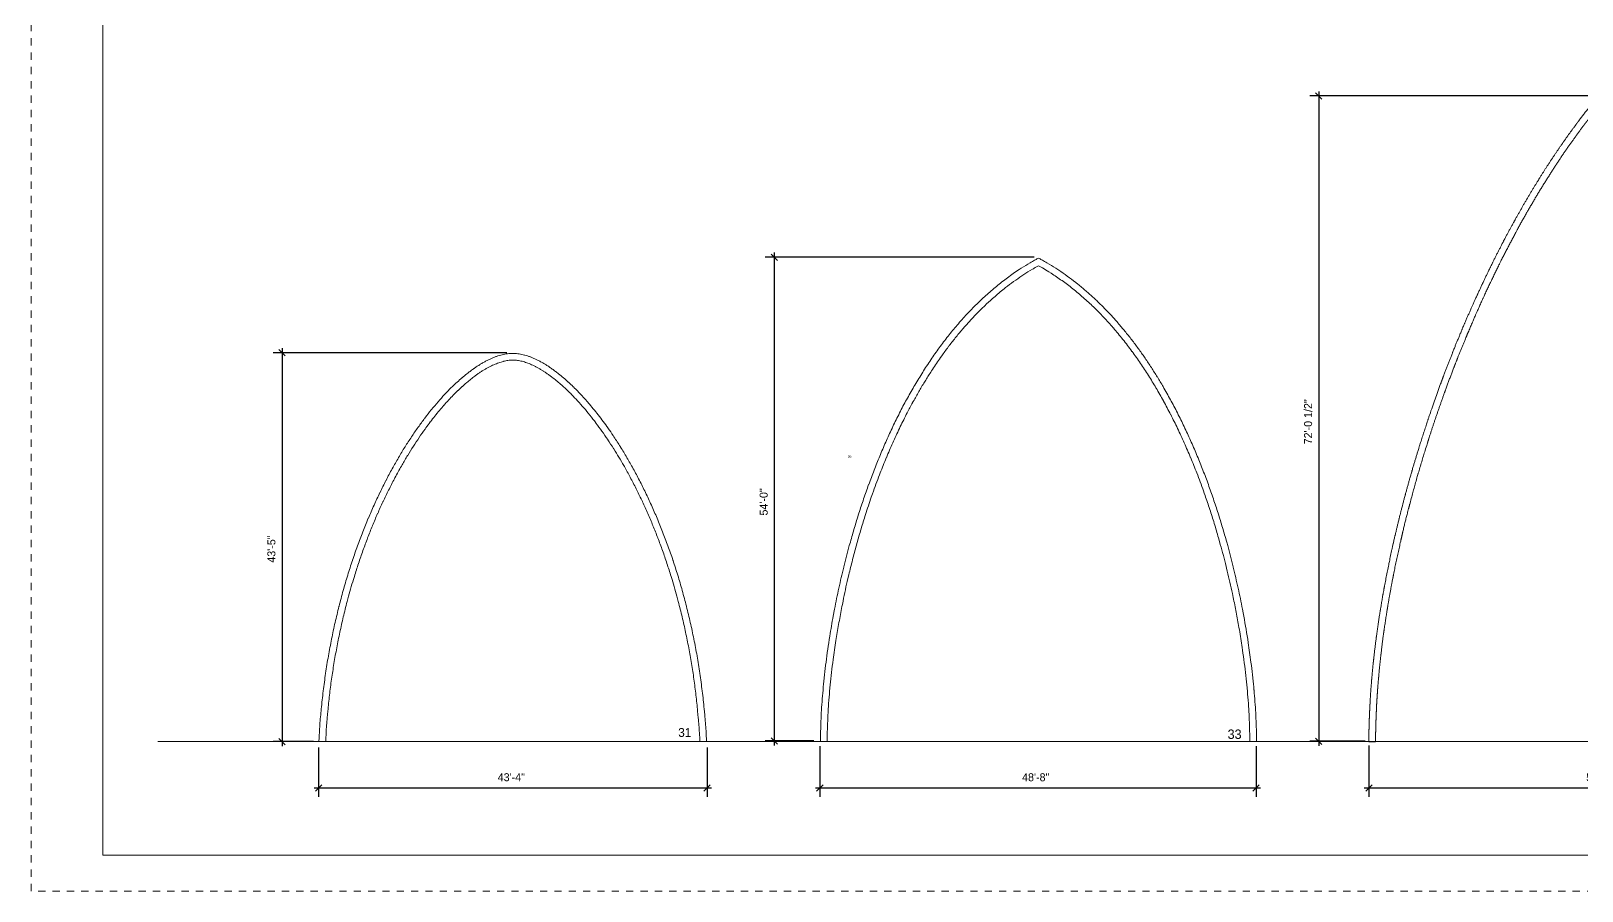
# Model space of a CAD drawing. Header units: inches. Extents: x -92.2 to -4.3, y -5886.5 to -5847.2.
# Drawn here: x -92.18 to -70.55, y -5886.48 to -5874.48 of the extents above; entities that cross this region are included whole.
import ezdxf

# ---------------------------------------------------------------- set-up
doc = ezdxf.new("R2010")
doc.units = ezdxf.units.IN
doc.header["$LTSCALE"] = 0.2
doc.header["$MEASUREMENT"] = 0
doc.header["$PDMODE"] = 1
doc.header["$PDSIZE"] = -2
doc.linetypes.add('STYLE_11', pattern=[0.46875, 0.3125, -0.15625])
doc.layers.get('0').update_dxf_attribs({"lineweight": 0})
for name, color, linetype, lineweight in [('Dimension', 7, 'Continuous', 0), ('NAILERS', 7, 'Continuous', 0), ('None', 7, 'Continuous', 0), ('SPIRE', 7, 'Continuous', 0)]:
    doc.layers.add(name, color=color, linetype=linetype, lineweight=lineweight)
doc.styles.add('CityBlueprint', font='CityBlueprint')
doc.styles.add('Tw Cen MT', font='Tw Cen MT')
doc.dimstyles.new('Arch', dxfattribs={"dimtxt": 0.111581, "dimasz": 0.088379, "dimexe": 0.125, "dimexo": 0.0625, "dimgap": 0.0625, "dimtad": 1, "dimdec": 3, "dimzin": 15, "dimdsep": 46, "dimlunit": 4, "dimtxsty": 'CityBlueprint', "dimblk": 'VW_SLASH', "dimcen": 0, "dimdle": 0.0625, "dimazin": 0, "dimtfac": 1, "dimtdec": 3, "dimtix": 1, "dimtmove": 0, "dimatfit": 0, "dimldrblk": 'VW_FILLEDARROW', "dimfxl": 0, "dimfrac": 2, "dimtolj": 1, "dimtzin": 15, "dimarcsym": 0})

# ---------------------------------------------------------------- blocks, each defined once
blk = doc.blocks.new('block 82')
at = {"layer": 'SPIRE', "color": 3, "lineweight": 0}
blk.add_rational_spline([(59.53, -66.58), (59.53, -66.48), (59.53, -66.38), (59.53, -65.53), (59.51, -64.68), (59.49, -63.83), (59.46, -62.98), (59.46, -62.83), (59.45, -62.68), (59.41, -61.54), (59.32, -60.39), (59.32, -60.35), (59.32, -60.31), (59.23, -59.08), (59.12, -57.86), (59.12, -57.83), (59.11, -57.8), (59, -56.51), (58.84, -55.23), (58.81, -55.02), (58.79, -54.81), (58.61, -53.38), (58.39, -51.95), (58.18, -50.53), (57.92, -49.11), (57.92, -49.11), (57.92, -49.1), (57.67, -47.69), (57.38, -46.28), (57.38, -46.28), (57.38, -46.27), (57.09, -44.87), (56.77, -43.47), (56.77, -43.46), (56.77, -43.46), (56.45, -42.07), (56.1, -40.68), (56.09, -40.68), (56.09, -40.67), (55.74, -39.29), (55.36, -37.92), (55.36, -37.92), (55.36, -37.91), (54.98, -36.55), (54.56, -35.19), (54.56, -35.19), (54.56, -35.18), (54.15, -33.84), (53.72, -32.5), (53.71, -32.5), (53.71, -32.49), (53.28, -31.16), (52.82, -29.85), (52.81, -29.84), (52.81, -29.83), (52.35, -28.53), (51.87, -27.23), (51.87, -27.23), (51.86, -27.22), (51.39, -25.94), (50.88, -24.67), (50.88, -24.66), (50.87, -24.65), (50.37, -23.4), (49.85, -22.15), (49.85, -22.14), (49.84, -22.13), (49.33, -20.9), (48.78, -19.69), (48.78, -19.68), (48.78, -19.67), (48.24, -18.47), (47.69, -17.28), (47.68, -17.27), (47.68, -17.26), (47.13, -16.09), (46.56, -14.93), (46.55, -14.92), (46.55, -14.91), (45.99, -13.78), (45.4, -12.65), (45.4, -12.64), (45.39, -12.63), (44.82, -11.53), (44.23, -10.44), (44.22, -10.42), (44.22, -10.41), (43.64, -9.35), (43.04, -8.29), (43.03, -8.28), (43.02, -8.27), (42.43, -7.24), (41.83, -6.23), (41.82, -6.21), (41.81, -6.2), (41.22, -5.21), (40.61, -4.24), (40.6, -4.22), (40.59, -4.21), (40, -3.26), (39.38, -2.33), (39.3, -2.21), (39.22, -2.08), (38.77, -1.4), (38.3, -0.73), (38.29, -0.72), (38.28, -0.7), (37.83, -0.06), (37.38, 0.59), (37.37, 0.59), (37.37, 0.6), (36.92, 1.23), (36.45, 1.85), (36.44, 1.86), (36.44, 1.87), (35.99, 2.47), (35.53, 3.06), (35.53, 3.07), (35.52, 3.07), (35.08, 3.65), (34.62, 4.21), (34.5, 4.36), (34.38, 4.5), (34.16, 4.78), (33.93, 5.05), (33.89, 5.1), (33.85, 5.14), (33.7, 5.32), (33.54, 5.5), (33.36, 5.28), (33.18, 5.06), (33.13, 5), (33.08, 4.94), (32.8, 4.61), (32.53, 4.27), (32.39, 4.09), (32.25, 3.92), (31.7, 3.23), (31.18, 2.52), (31.08, 2.39), (30.99, 2.26), (30.27, 1.3), (29.59, 0.32), (29.58, 0.31), (29.57, 0.29), (28.87, -0.71), (28.19, -1.74), (28.19, -1.75), (28.18, -1.76), (27.49, -2.81), (26.83, -3.87), (26.83, -3.88), (26.82, -3.89), (26.15, -4.98), (25.5, -6.08), (25.5, -6.09), (25.49, -6.1), (24.84, -7.22), (24.21, -8.35), (24.2, -8.36), (24.2, -8.37), (23.56, -9.52), (22.95, -10.69), (22.95, -10.7), (22.94, -10.71), (22.32, -11.89), (21.73, -13.09), (21.73, -13.1), (21.72, -13.1), (21.12, -14.32), (20.55, -15.54), (20.54, -15.54), (20.54, -15.55), (19.96, -16.79), (19.41, -18.03), (19.4, -18.04), (19.4, -18.05), (18.84, -19.3), (18.31, -20.57), (18.3, -20.58), (18.3, -20.58), (17.77, -21.86), (17.25, -23.15), (17.25, -23.15), (17.25, -23.15), (16.74, -24.45), (16.25, -25.75), (16.12, -26.08), (16, -26.41), (15.26, -28.37), (14.6, -30.37), (14.49, -30.7), (14.38, -31.03), (13.94, -32.36), (13.52, -33.69), (13.52, -33.69), (13.52, -33.7), (13.11, -35.03), (12.72, -36.36), (12.72, -36.37), (12.72, -36.37), (12.33, -37.7), (11.97, -39.04), (11.97, -39.04), (11.97, -39.05), (11.61, -40.37), (11.28, -41.71), (11.28, -41.72), (11.28, -41.72), (10.95, -43.05), (10.65, -44.38), (10.64, -44.44), (10.62, -44.51), (10.35, -45.71), (10.11, -46.91), (9.86, -48.11), (9.64, -49.32), (9.61, -49.44), (9.59, -49.56), (9.4, -50.62), (9.23, -51.68), (9.2, -51.87), (9.17, -52.05), (9.05, -52.75), (8.95, -53.45), (8.85, -54.16), (8.75, -54.86), (8.73, -55.03), (8.71, -55.2), (8.57, -56.25), (8.46, -57.29), (8.43, -57.55), (8.4, -57.81), (8.31, -58.66), (8.24, -59.51), (8.23, -59.6), (8.22, -59.69), (8.17, -60.36), (8.12, -61.03), (8.07, -61.71), (8.04, -62.38), (8.03, -62.44), (8.03, -62.5), (7.99, -63.3), (7.96, -64.1), (7.95, -64.44), (7.94, -64.78), (7.92, -65.37), (7.92, -65.95), (7.92, -66.23), (7.92, -66.5), (7.92, -66.54), (7.92, -66.58), (8.3, -66.58), (8.67, -66.58), (8.67, -66.54), (8.67, -66.5), (8.67, -66.16), (8.67, -65.81), (8.67, -65.09), (8.7, -64.36), (8.73, -63.74), (8.75, -63.11), (8.77, -62.52), (8.81, -61.92), (8.85, -61.33), (8.85, -61.29), (8.85, -61.29), (8.85, -61.29), (8.85, -61.29), (8.85, -61.29), (8.86, -61.2), (8.87, -61.11), (8.88, -60.86), (8.9, -60.62), (8.94, -60.03), (9, -59.45), (9.02, -59.21), (9.04, -58.96), (9.11, -58.23), (9.19, -57.49), (9.27, -56.76), (9.36, -56.02), (9.36, -56.02), (9.36, -56.01), (9.45, -55.27), (9.55, -54.53), (9.58, -54.33), (9.61, -54.13), (9.77, -52.99), (9.96, -51.86), (9.99, -51.65), (10.02, -51.45), (10.28, -49.91), (10.58, -48.38), (10.61, -48.21), (10.64, -48.04), (10.87, -46.86), (11.13, -45.68), (11.39, -44.5), (11.66, -43.33), (11.68, -43.26), (11.69, -43.2), (11.99, -41.9), (12.33, -40.61), (12.39, -40.38), (12.45, -40.16), (12.9, -38.43), (13.4, -36.7), (13.4, -36.69), (13.41, -36.68), (13.91, -34.94), (14.46, -33.22), (14.53, -32.97), (14.61, -32.73), (15.02, -31.44), (15.46, -30.16), (15.91, -28.87), (16.36, -27.6), (16.41, -27.48), (16.45, -27.36), (16.99, -25.85), (17.58, -24.35), (17.72, -24), (17.86, -23.65), (18.28, -22.58), (18.73, -21.51), (18.73, -21.5), (18.73, -21.5), (19.17, -20.44), (19.63, -19.39), (19.63, -19.38), (19.63, -19.37), (20.09, -18.33), (20.56, -17.3), (20.56, -17.3), (20.56, -17.29), (21.02, -16.27), (21.51, -15.26), (21.51, -15.25), (21.51, -15.25), (21.99, -14.25), (22.48, -13.26), (22.48, -13.25), (22.49, -13.24), (22.97, -12.27), (23.48, -11.3), (23.48, -11.29), (23.49, -11.28), (23.98, -10.33), (24.5, -9.39), (24.5, -9.38), (24.5, -9.37), (25.01, -8.44), (25.53, -7.52), (25.54, -7.52), (25.54, -7.51), (26.06, -6.61), (26.59, -5.71), (26.6, -5.7), (26.6, -5.7), (27.12, -4.82), (27.67, -3.95), (27.67, -3.94), (27.68, -3.94), (28.21, -3.09), (28.76, -2.25), (28.76, -2.24), (28.77, -2.23), (29.3, -1.41), (29.86, -0.6), (29.87, -0.59), (29.87, -0.59), (30.42, 0.21), (30.98, 0.98), (30.99, 0.99), (30.99, 1), (31.54, 1.76), (32.11, 2.51), (32.22, 2.65), (32.33, 2.79), (32.68, 3.25), (33.04, 3.7), (33.15, 3.84), (33.26, 3.98), (33.41, 4.15), (33.55, 4.33), (33.68, 4.17), (33.82, 4.01), (33.85, 3.97), (33.88, 3.93), (34.08, 3.68), (34.28, 3.44), (34.38, 3.31), (34.48, 3.18), (34.88, 2.69), (35.27, 2.18), (35.34, 2.08), (35.41, 1.99), (35.93, 1.3), (36.45, 0.6), (36.45, 0.59), (36.46, 0.58), (36.98, -0.14), (37.49, -0.87), (37.5, -0.88), (37.5, -0.89), (38.02, -1.64), (38.53, -2.4), (38.54, -2.41), (38.54, -2.42), (39.06, -3.19), (39.56, -3.98), (39.56, -3.99), (39.57, -3.99), (40.08, -4.79), (40.58, -5.6), (40.58, -5.61), (40.58, -5.62), (41.09, -6.44), (41.58, -7.28), (41.58, -7.28), (41.59, -7.29), (42.09, -8.14), (42.57, -8.99), (42.57, -9), (42.58, -9), (43.07, -9.87), (43.54, -10.74), (43.67, -10.98), (43.79, -11.21), (44.52, -12.54), (45.2, -13.9), (45.32, -14.14), (45.44, -14.38), (46.37, -16.22), (47.23, -18.09), (47.29, -18.21), (47.35, -18.34), (48.13, -20.01), (48.85, -21.71), (48.9, -21.84), (48.96, -21.97), (49.57, -23.41), (50.15, -24.85), (50.16, -24.89), (50.17, -24.92), (50.72, -26.3), (51.24, -27.69), (51.25, -27.72), (51.26, -27.74), (51.76, -29.08), (52.23, -30.44), (52.23, -30.44), (52.23, -30.45), (52.7, -31.79), (53.14, -33.14), (53.14, -33.15), (53.14, -33.15), (53.58, -34.5), (53.98, -35.85), (53.98, -35.86), (53.98, -35.86), (54.38, -37.2), (54.76, -38.55), (54.76, -38.56), (54.76, -38.56), (55.13, -39.9), (55.47, -41.25), (55.47, -41.25), (55.47, -41.26), (55.8, -42.59), (56.11, -43.93), (56.11, -43.95), (56.12, -43.98), (56.41, -45.27), (56.68, -46.58), (56.94, -47.88), (57.18, -49.19), (57.21, -49.38), (57.24, -49.57), (57.46, -50.79), (57.64, -52.03), (57.65, -52.03), (57.65, -52.04), (57.83, -53.26), (57.99, -54.48), (58.15, -55.7), (58.27, -56.92), (58.3, -57.17), (58.32, -57.43), (58.41, -58.33), (58.48, -59.23), (58.55, -60.13), (58.61, -61.03), (58.62, -61.13), (58.62, -61.24), (58.67, -62.04), (58.71, -62.85), (58.74, -63.66), (58.76, -64.46), (58.76, -64.48), (58.76, -64.5), (58.78, -65.34), (58.78, -66.18), (58.78, -66.38), (58.78, -66.58), (59.16, -66.58), (59.53, -66.58)], [1, 1, 1, 0.999936700075, 1, 0.99997055316, 1, 1, 1, 0.999859622863, 1, 1, 1, 0.99996067447, 1, 1, 1, 0.999858613615, 1, 1, 1, 0.999908101914, 1, 0.999914857043, 1, 1, 1, 0.999920807489, 1, 1, 1, 0.999926146842, 1, 1, 1, 0.999930856582, 1, 1, 1, 0.999934984484, 1, 1, 1, 0.999938573278, 1, 1, 1, 0.999941659677, 1, 1, 1, 0.999944274957, 1, 1, 1, 0.999946440229, 1, 1, 1, 0.999948184488, 1, 1, 1, 0.999949491471, 1, 1, 1, 0.999950386196, 1, 1, 1, 0.999950848174, 1, 1, 1, 0.999950858668, 1, 1, 1, 0.999950382035, 1, 1, 1, 0.999949365365, 1, 1, 1, 0.999947733019, 1, 1, 1, 0.999945379489, 1, 1, 1, 0.999942159131, 1, 1, 1, 0.999937871292, 1, 1, 1, 0.999931728581, 1, 1, 1, 0.999981971485, 1, 1, 1, 0.99991978059, 1, 1, 1, 0.999978413794, 1, 1, 1, 0.999901673821, 1, 1, 1, 0.999972105579, 1, 1, 1, 0.999992462706, 1, 0.999990025234, 1, 1, 1, 0.999962346054, 1, 1, 1, 0.999867868713, 1, 1, 1, 0.999885603987, 1, 1, 1, 0.999899703703, 1, 1, 1, 0.999911190574, 1, 1, 1, 0.999920567924, 1, 1, 1, 0.999928229251, 1, 1, 1, 0.99993448273, 1, 1, 1, 0.999939569513, 1, 1, 1, 0.999943677882, 1, 1, 1, 0.999946954169, 1, 1, 1, 0.999949510819, 1, 1, 1, 0.999951433578, 1, 1, 1, 0.999952689601, 1, 1, 1, 0.999815044179, 1, 1, 1, 0.999953781578, 1, 1, 1, 0.999953062284, 1, 1, 1, 0.999951858855, 1, 1, 1, 0.999950091681, 1, 1, 1, 0.999947715094, 1, 1, 1, 0.999944325814, 1, 0.999961236299, 1, 1, 1, 0.999924265073, 1, 1, 1, 0.999979623747, 1, 0.999979045133, 1, 1, 1, 0.999907333882, 1, 1, 1, 0.999941823968, 1, 1, 1, 0.999972029141, 1, 0.999970187585, 1, 1, 1, 0.999936467428, 1, 1, 1, 0.99988660034, 1, 1, 1, 0.999999814208, 1, 1, 1, 0.999999753855, 1, 1, 1, 0.999827994959, 1, 1, 1, 0.999905007886, 1, 1, 1, 1, 1, 0.986575986702, 1, 0.999999405747, 1, 1, 1, 0.999929198057, 1, 1, 1, 0.999970908665, 1, 0.999972406507, 1, 1, 1, 0.999973524032, 1, 1, 1, 0.999903470825, 1, 1, 1, 0.999913372731, 1, 1, 1, 0.999928531547, 1, 0.999977065422, 1, 1, 1, 0.999911929551, 1, 1, 1, 0.999915527979, 1, 1, 1, 0.999918987156, 1, 1, 1, 0.999918399464, 1, 0.999983395203, 1, 1, 1, 0.999866301492, 1, 1, 1, 0.999965709093, 1, 1, 1, 0.999964968525, 1, 1, 1, 0.999963887772, 1, 1, 1, 0.999962545259, 1, 1, 1, 0.999960909107, 1, 1, 1, 0.999958940239, 1, 1, 1, 0.999956590616, 1, 1, 1, 0.999953801328, 1, 1, 1, 0.999950500154, 1, 1, 1, 0.999946598492, 1, 1, 1, 0.999941987507, 1, 1, 1, 0.999936533287, 1, 1, 1, 0.999930071071, 1, 1, 1, 0.999922378074, 1, 1, 1, 0.999912718576, 1, 1, 1, 0.999993935123, 1, 0.99999473813, 1, 1, 1, 0.999980063675, 1, 1, 1, 0.999929225597, 1, 1, 1, 0.999937727675, 1, 1, 1, 0.999944444085, 1, 1, 1, 0.999949896217, 1, 1, 1, 0.999954331929, 1, 1, 1, 0.999957940879, 1, 1, 1, 0.999960869167, 1, 1, 1, 0.999963229658, 1, 1, 1, 0.999964712071, 1, 1, 1, 0.99986864429, 1, 1, 1, 0.999875188234, 1, 1, 1, 0.999876881257, 1, 1, 1, 0.999929208919, 1, 1, 1, 0.999935806732, 1, 1, 1, 0.999941997042, 1, 1, 1, 0.999940934112, 1, 1, 1, 0.999939660783, 1, 1, 1, 0.999938135126, 1, 1, 1, 0.999936339454, 1, 1, 1, 0.999934248638, 1, 1, 1, 0.999931717515, 1, 0.999936270683, 1, 1, 1, 0.999884581201, 1, 1, 1, 0.999970095551, 1, 0.999873623094, 1, 1, 1, 0.999947790472, 1, 0.999965199831, 1, 1, 1, 0.999929578928, 1, 0.999984724267, 1, 1, 1, 0.99990850169, 1, 1, 1, 1, 1], degree=2, knots=[0, 0, 0, 1, 1, 2, 2, 3, 3, 4, 4, 5, 5, 6, 6, 7, 7, 8, 8, 9, 9, 10, 10, 11, 11, 12, 12, 13, 13, 14, 14, 15, 15, 16, 16, 17, 17, 18, 18, 19, 19, 20, 20, 21, 21, 22, 22, 23, 23, 24, 24, 25, 25, 26, 26, 27, 27, 28, 28, 29, 29, 30, 30, 31, 31, 32, 32, 33, 33, 34, 34, 35, 35, 36, 36, 37, 37, 38, 38, 39, 39, 40, 40, 41, 41, 42, 42, 43, 43, 44, 44, 45, 45, 46, 46, 47, 47, 48, 48, 49, 49, 50, 50, 51, 51, 52, 52, 53, 53, 54, 54, 55, 55, 56, 56, 57, 57, 58, 58, 59, 59, 60, 60, 61, 61, 62, 62, 63, 63, 64, 64, 65, 65, 66, 66, 67, 67, 68, 68, 69, 69, 70, 70, 71, 71, 72, 72, 73, 73, 74, 74, 75, 75, 76, 76, 77, 77, 78, 78, 79, 79, 80, 80, 81, 81, 82, 82, 83, 83, 84, 84, 85, 85, 86, 86, 87, 87, 88, 88, 89, 89, 90, 90, 91, 91, 92, 92, 93, 93, 94, 94, 95, 95, 96, 96, 97, 97, 98, 98, 99, 99, 100, 100, 101, 101, 102, 102, 103, 103, 104, 104, 105, 105, 106, 106, 107, 107, 108, 108, 109, 109, 110, 110, 111, 111, 112, 112, 113, 113, 114, 114, 115, 115, 116, 116, 117, 117, 118, 118, 119, 119, 120, 120, 121, 121, 122, 122, 123, 123, 124, 124, 125, 125, 126, 126, 127, 127, 128, 128, 129, 129, 130, 130, 131, 131, 132, 132, 133, 133, 134, 134, 135, 135, 136, 136, 137, 137, 138, 138, 139, 139, 140, 140, 141, 141, 142, 142, 143, 143, 144, 144, 145, 145, 146, 146, 147, 147, 148, 148, 149, 149, 150, 150, 151, 151, 152, 152, 153, 153, 154, 154, 155, 155, 156, 156, 157, 157, 158, 158, 159, 159, 160, 160, 161, 161, 162, 162, 163, 163, 164, 164, 165, 165, 166, 166, 167, 167, 168, 168, 169, 169, 170, 170, 171, 171, 172, 172, 173, 173, 174, 174, 175, 175, 176, 176, 177, 177, 178, 178, 179, 179, 180, 180, 181, 181, 182, 182, 183, 183, 184, 184, 185, 185, 186, 186, 187, 187, 188, 188, 189, 189, 190, 190, 191, 191, 192, 192, 193, 193, 194, 194, 195, 195, 196, 196, 197, 197, 198, 198, 199, 199, 200, 200, 201, 201, 202, 202, 203, 203, 204, 204, 205, 205, 206, 206, 207, 207, 208, 208, 209, 209, 210, 210, 211, 211, 212, 212, 213, 213, 214, 214, 215, 215, 216, 216, 217, 217, 218, 218, 219, 219, 220, 220, 221, 221, 222, 222, 223, 223, 224, 224, 225, 225, 226, 226, 227, 227, 228, 228, 229, 229, 230, 230, 231, 231, 232, 232, 233, 233, 234, 234, 235, 235, 236, 236, 237, 237, 238, 238, 239, 239, 240, 240, 241, 241, 242, 242, 243, 243, 244, 244, 245, 245, 246, 246, 247, 247, 248, 248, 249, 249, 250, 250, 251, 251, 252, 252, 253, 253, 254, 254, 254], dxfattribs=at)
at = {"layer": 'SPIRE', "color": 250, "insert": (55.03, -65.85), "char_height": 0.984, "attachment_point": 7, "line_spacing_factor": 0.481418, "style": 'Tw Cen MT'}
blk.add_mtext('35', dxfattribs=at)
blk = doc.blocks.new('block 85')
at = {"layer": 'NAILERS', "color": 3, "lineweight": 0, "flags": 128}
blk.add_lwpolyline([(267.65, 40.09, 0.001393), (267.64, 40.37), (267.64, 40.44, 0.002689), (267.64, 40.85), (267.64, 41.07, 0.005016), (267.61, 41.93), (267.61, 42.09, 0.004694), (267.55, 43.27), (267.55, 43.3, 0.004457), (267.47, 44.53), (267.47, 44.56, 0.004278), (267.37, 45.84), (267.36, 45.86, 0.004148), (267.23, 47.19), (267.23, 47.22, 0.004086), (267.07, 48.59), (267.02, 48.97, 0.00797), (266.72, 51.11), (266.66, 51.52, 0.007957), (266.15, 54.47), (266.07, 54.88, 0.008154), (265.59, 57.23, 0.004182), (265.05, 59.56), (265.04, 59.59, 0.008748), (264.43, 61.97), (264.32, 62.37, 0.004588), (263.85, 63.98, 0.004745), (263.36, 65.58), (263.36, 65.59, 0.004931), (262.83, 67.19), (262.83, 67.19, 0.005139), (262.27, 68.79), (262.27, 68.79, 0.00537), (261.67, 70.38), (261.67, 70.38, 0.005624), (261.04, 71.96), (261.04, 71.96, 0.005902), (260.37, 73.52), (260.37, 73.52, 0.006207), (259.66, 75.06), (259.66, 75.07, 0.006538), (258.92, 76.58), (258.92, 76.59, 0.006898), (258.14, 78.08), (258.14, 78.08, 0.007288), (257.32, 79.54), (257.22, 79.72, 0.007729), (256.58, 80.8), (256.57, 80.8, 0.004005), (255.91, 81.85, 0.008394), (255.22, 82.88), (254.99, 83.22, 0.008925), (254.27, 84.22), (254.27, 84.22, 0.004626), (253.54, 85.19), (253.53, 85.19, 0.009723), (252.77, 86.14), (252.77, 86.14, 0.005046), (251.99, 87.05), (251.99, 87.05, 0.010589), (251.18, 87.94), (251.18, 87.94, 0.005492), (250.35, 88.8), (250.34, 88.8, 0.011499), (249.49, 89.62), (249.49, 89.62, 0.005955), (248.61, 90.41), (248.61, 90.41, 0.012426), (247.7, 91.16), (247.7, 91.17, 0.006423), (246.77, 91.88, 0.013308), (245.82, 92.56), (245.49, 92.78, 0.013912), (244.51, 93.4), (244.25, 93.55, 0.007163), (243.75, 93.84), (243.66, 93.88, 0.003626), (243.32, 94.07, 0.003626), (242.98, 93.88), (242.89, 93.84, 0.007174), (242.39, 93.55), (242.14, 93.4, 0.0139), (241.15, 92.78), (240.98, 92.67, 0.013321), (239.71, 91.76), (239.71, 91.76, 0.012717), (238.49, 90.79), (238.48, 90.79, 0.0121), (237.3, 89.76), (237.3, 89.75, 0.01148), (236.16, 88.66), (236.15, 88.66, 0.010869), (235.06, 87.5), (235.06, 87.5, 0.010275), (234, 86.29), (234, 86.29, 0.009704), (232.98, 85.03), (232.98, 85.03, 0.009159), (232.01, 83.72), (232.01, 83.72, 0.008645), (231.07, 82.37), (231.07, 82.36, 0.008161), (230.18, 80.98), (230.18, 80.97, 0.007709), (229.32, 79.54), (229.32, 79.54, 0.007288), (228.5, 78.08), (228.5, 78.08, 0.006898), (227.72, 76.59), (227.72, 76.58, 0.006538), (226.98, 75.07), (226.98, 75.06, 0.006206), (226.28, 73.52), (226.27, 73.52, 0.005902), (225.61, 71.96), (225.61, 71.96, 0.005623), (224.97, 70.38), (224.97, 70.38, 0.00537), (224.38, 68.79), (224.37, 68.79, 0.005139), (223.81, 67.19), (223.81, 67.19, 0.004931), (223.28, 65.59), (223.28, 65.58, 0.004745), (222.79, 63.98, 0.004597), (222.33, 62.37), (222.21, 61.97, 0.00873), (221.6, 59.59), (221.59, 59.56, 0.004191), (221.05, 57.23, 0.008148), (220.57, 54.88), (220.42, 54.11, 0.007978), (220.04, 51.88), (219.97, 51.48, 0.003981), (219.76, 50.04), (219.76, 50.02, 0.004001), (219.57, 48.61), (219.57, 48.59, 0.004057), (219.41, 47.22), (219.41, 47.19, 0.004148), (219.28, 45.86), (219.28, 45.84, 0.004278), (219.17, 44.56), (219.17, 44.53, 0.004457), (219.09, 43.3), (219.09, 43.27, 0.004694), (219.03, 42.09), (219.03, 41.93, 0.005035), (219.01, 41.07), (219, 40.85, 0.002672), (219, 40.44), (219, 40.37, 0.001393), (219, 40.09), (219.75, 40.09, -0.000792), (219.75, 40.24), (219.75, 40.35, -0.003021), (219.75, 40.73), (219.75, 41, -0.005522), (219.78, 41.93), (219.79, 42.1, -0.005041), (219.85, 43.36), (219.85, 43.39, -0.004682), (219.93, 44.7), (219.94, 44.72, -0.00441), (220.05, 46.06), (220.05, 46.08, -0.004211), (220.19, 47.46), (220.2, 47.47, -0.004091), (220.36, 48.88), (220.41, 49.25, -0.007942), (220.72, 51.4), (220.79, 51.82, -0.005179), (221.1, 53.62, -0.004518), (221.44, 55.41), (221.51, 55.78, -0.008927), (222.06, 58.3), (222.16, 58.72, -0.004471), (222.57, 60.37), (222.57, 60.38, -0.004518), (223.01, 62.02), (223.01, 62.02, -0.004595), (223.47, 63.64, -0.004681), (223.96, 65.24), (224.02, 65.43, -0.007374), (224.67, 67.39), (224.81, 67.77, -0.008405), (225.58, 69.88), (225.66, 70.08, -0.006166), (226.34, 71.77), (226.35, 71.79, -0.006395), (227.06, 73.44), (227.06, 73.45, -0.006641), (227.8, 75.05), (227.81, 75.06, -0.006905), (228.57, 76.6), (228.68, 76.81, -0.007206), (229.27, 77.93), (229.28, 77.94, -0.003691), (229.89, 79.03, -0.007644), (230.52, 80.1), (230.74, 80.45, -0.008003), (231.38, 81.47), (231.5, 81.65, -0.004134), (231.94, 82.31, -0.004171), (232.39, 82.96), (232.52, 83.14, -0.009629), (233.25, 84.15), (233.27, 84.17, -0.005012), (234.04, 85.16), (234.04, 85.16, -0.010419), (234.83, 86.12), (234.84, 86.13, -0.005355), (235.65, 87.03), (235.65, 87.04, -0.011118), (236.47, 87.91), (236.48, 87.92, -0.005709), (237.32, 88.74), (237.32, 88.75, -0.011829), (238.18, 89.54), (238.33, 89.67, -0.006103), (238.91, 90.17, -0.006163), (239.5, 90.65), (239.64, 90.77, -0.01276), (240.54, 91.44), (240.55, 91.45, -0.006525), (241.45, 92.08), (241.45, 92.08, -0.013409), (242.38, 92.67), (242.65, 92.83, -0.006868), (243.04, 93.06), (243.16, 93.13, -0.001734), (243.32, 93.22, -0.001774), (243.48, 93.13), (243.76, 92.97, -0.013599), (244.46, 92.55), (244.73, 92.38, -0.013185), (245.94, 91.55), (245.95, 91.55, -0.012745), (247.14, 90.65), (247.15, 90.64, -0.012283), (248.31, 89.67), (248.32, 89.66, -0.011811), (249.46, 88.62), (249.47, 88.61, -0.011336), (250.57, 87.49), (250.59, 87.47, -0.010864), (251.66, 86.28), (251.68, 86.27, -0.010398), (252.72, 85), (252.74, 84.98, -0.009955), (253.75, 83.66), (253.77, 83.64, -0.008889), (254.7, 82.32, -0.008148), (255.59, 80.96, -0.007812), (256.43, 79.58), (256.44, 79.56, -0.00749), (257.26, 78.13), (257.27, 78.11, -0.007188), (258.06, 76.62), (258.07, 76.6, -0.006905), (258.83, 75.06), (258.84, 75.05, -0.00664), (259.58, 73.45), (259.58, 73.44, -0.006396), (260.29, 71.79), (260.3, 71.77, -0.006162), (260.98, 70.08), (261.08, 69.83, -0.008404), (261.82, 67.82), (261.9, 67.58, -0.004946), (262.43, 66.02, -0.004775), (262.93, 64.45), (262.93, 64.44, -0.004668), (263.4, 62.84), (263.52, 62.42, -0.00903), (264.18, 59.96), (264.38, 59.13, -0.008913), (264.95, 56.62), (265.04, 56.19, -0.004489), (265.38, 54.53, -0.004476), (265.68, 52.85), (265.73, 52.58, -0.006935), (266.04, 50.6), (266.08, 50.32, -0.003992), (266.28, 48.89), (266.28, 48.88, -0.004074), (266.45, 47.47), (266.45, 47.46, -0.004211), (266.59, 46.08), (266.59, 46.06, -0.00441), (266.71, 44.72), (266.71, 44.7, -0.004681), (266.79, 43.39), (266.81, 43.21, -0.00507), (266.85, 42.25), (266.85, 42.23, -0.002663), (266.88, 41.31), (266.88, 41.19, -0.00582), (266.89, 40.51), (266.89, 40.24, -0.000826), (266.9, 40.09), (267.65, 40.09)], format="xyb", dxfattribs=at)
at = {"layer": 'NAILERS', "color": 250, "insert": (264.42, 40.38), "char_height": 1.3611, "attachment_point": 7, "line_spacing_factor": 0.451678}
blk.add_mtext('{\\fMyriad Pro|b0|i0|c0|p0;\\H0.7708x;\\l33}', dxfattribs=at)
blk = doc.blocks.new('block 86')
at = {"layer": 'NAILERS', "color": 3, "lineweight": 0, "flags": 128}
blk.add_lwpolyline([(215.81, 40.11, 0.00161), (215.78, 40.63), (215.75, 41.28, 0.009701), (215.61, 43.09), (215.54, 43.74, 0.006421), (215.33, 45.74), (215.32, 45.75, 0.006379), (215.06, 47.71), (215.06, 47.73, 0.006345), (214.75, 49.65), (214.75, 49.66, 0.006313), (214.39, 51.54), (214.39, 51.56, 0.006287), (214, 53.39), (214, 53.4, 0.006267), (213.57, 55.19), (213.56, 55.21, 0.006252), (213.1, 56.95), (213.1, 56.96, 0.006245), (212.6, 58.66), (212.59, 58.68, 0.006248), (212.07, 60.32), (212.06, 60.34, 0.006261), (211.5, 61.94), (211.5, 61.95, 0.006287), (210.91, 63.5), (210.91, 63.52, 0.006327), (210.3, 65.02), (210.29, 65.03, 0.006382), (209.66, 66.48), (209.65, 66.5, 0.006457), (209, 67.89), (208.99, 67.91, 0.006552), (208.33, 69.24), (208.32, 69.26, 0.006673), (207.63, 70.55), (207.62, 70.56, 0.006822), (206.93, 71.79), (206.92, 71.81, 0.007004), (206.21, 72.98), (206.2, 73, 0.007225), (205.48, 74.11), (205.38, 74.26, 0.007516), (204.84, 75.05), (204.83, 75.07, 0.003841), (204.28, 75.82), (204.28, 75.83, 0.008021), (203.73, 76.56), (203.72, 76.57, 0.004127), (203.17, 77.26), (203.16, 77.26, 0.00869), (202.61, 77.92), (202.6, 77.94, 0.0045), (202.06, 78.55), (202.05, 78.56, 0.00957), (201.5, 79.14), (201.49, 79.16, 0.004992), (200.95, 79.7), (200.94, 79.71, 0.010733), (200.4, 80.22), (200.38, 80.23, 0.005642), (199.85, 80.7), (199.84, 80.71, 0.012277), (199.31, 81.15), (199.21, 81.23, 0.006638), (198.86, 81.49), (198.86, 81.5, 0.006942), (198.51, 81.75), (198.5, 81.75, 0.007335), (198.16, 81.99), (198.16, 81.99, 0.007768), (197.81, 82.2), (197.81, 82.21, 0.008246), (197.47, 82.41), (197.47, 82.41, 0.008771), (197.13, 82.59), (197.13, 82.59, 0.009349), (196.8, 82.76), (196.8, 82.76, 0.009982), (196.47, 82.91), (196.47, 82.91, 0.010675), (196.15, 83.04), (196.14, 83.04, 0.011429), (195.83, 83.15), (195.83, 83.15, 0.012244), (195.52, 83.24), (195.51, 83.24, 0.013117), (195.21, 83.32), (195.21, 83.32, 0.014045), (194.91, 83.37), (194.91, 83.38, 0.015007), (194.62, 83.41), (194.61, 83.41, 0.016034), (194.33, 83.43, 0.017044), (194.04, 83.43, 0.016032), (193.76, 83.41), (193.75, 83.41, 0.015006), (193.46, 83.38), (193.46, 83.37, 0.014044), (193.16, 83.32), (193.16, 83.32, 0.013117), (192.86, 83.24), (192.85, 83.24, 0.012243), (192.54, 83.15), (192.54, 83.15, 0.011428), (192.23, 83.04), (192.22, 83.04, 0.010675), (191.9, 82.91), (191.9, 82.91, 0.009982), (191.57, 82.76), (191.57, 82.76, 0.009349), (191.24, 82.59), (191.24, 82.59, 0.008771), (190.9, 82.41), (190.9, 82.41, 0.008246), (190.56, 82.21), (190.56, 82.2, 0.007768), (190.22, 81.99), (190.21, 81.99, 0.007335), (189.87, 81.75), (189.86, 81.75, 0.006942), (189.51, 81.5), (189.51, 81.49, 0.00669), (189.16, 81.23), (189.06, 81.15, 0.012175), (188.53, 80.71), (188.52, 80.7, 0.005724), (187.99, 80.23), (187.97, 80.22, 0.010704), (187.43, 79.71), (187.33, 79.61, 0.009879), (186.61, 78.87), (186.59, 78.85, 0.009213), (185.86, 78.04), (185.85, 78.02, 0.008659), (185.12, 77.16), (185.1, 77.14, 0.008198), (184.38, 76.21), (184.36, 76.19, 0.007813), (183.64, 75.2), (183.62, 75.18, 0.007492), (182.9, 74.13), (182.89, 74.11, 0.007225), (182.17, 73), (182.16, 72.98, 0.007004), (181.45, 71.81), (181.44, 71.79, 0.006822), (180.75, 70.56), (180.74, 70.55, 0.006673), (180.05, 69.26), (180.04, 69.24, 0.006553), (179.38, 67.91), (179.37, 67.89, 0.006457), (178.72, 66.5), (178.71, 66.48, 0.006383), (178.08, 65.03), (178.07, 65.02, 0.006327), (177.46, 63.52), (177.46, 63.5, 0.006287), (176.87, 61.95), (176.87, 61.94, 0.006262), (176.31, 60.34), (176.3, 60.32, 0.006248), (175.78, 58.68), (175.77, 58.66, 0.006246), (175.27, 56.96), (175.27, 56.95, 0.006252), (174.81, 55.21), (174.8, 55.19, 0.006267), (174.37, 53.4), (174.37, 53.39, 0.006287), (173.98, 51.56), (173.98, 51.54, 0.006313), (173.62, 49.66), (173.62, 49.65, 0.006345), (173.31, 47.73), (173.31, 47.71, 0.00638), (173.05, 45.75), (173.04, 45.74, 0.006423), (172.83, 43.74), (172.76, 43.09, 0.009694), (172.62, 41.28), (172.59, 40.63, 0.001615), (172.56, 40.11), (173.31, 40.09, -0.011164), (173.31, 40.11, -0.000691), (173.32, 40.34), (173.36, 41.07, -0.009944), (173.49, 42.76), (173.56, 43.49, -0.005734), (173.74, 45.28), (173.74, 45.28, -0.005769), (173.97, 47.05), (173.97, 47.06, -0.005813), (174.24, 48.81), (174.24, 48.82, -0.005861), (174.55, 50.56), (174.55, 50.57, -0.005914), (174.9, 52.3), (174.9, 52.3, -0.00597), (175.28, 54.01, -0.006031), (175.71, 55.72), (175.8, 56.05, -0.010215), (176.41, 58.2), (176.52, 58.53, -0.005481), (176.98, 59.98), (176.98, 59.99, -0.005582), (177.47, 61.42), (177.48, 61.42, -0.00569), (178, 62.82), (178, 62.83, -0.005805), (178.54, 64.2), (178.54, 64.21, -0.005927), (179.11, 65.55), (179.12, 65.56, -0.006056), (179.71, 66.87), (179.72, 66.88, -0.006193), (180.34, 68.17, -0.006332), (180.99, 69.44), (181.05, 69.55, -0.008135), (181.77, 70.86), (181.84, 70.98, -0.006257), (182.46, 72.04), (182.47, 72.05, -0.006339), (183.1, 73.06), (183.11, 73.07, -0.006583), (183.75, 74.04), (183.75, 74.05, -0.006875), (184.4, 74.98), (184.49, 75.11, -0.007251), (184.99, 75.78), (185, 75.79, -0.003741), (185.49, 76.43), (185.5, 76.43, -0.007904), (186, 77.05), (186.01, 77.06, -0.004108), (186.51, 77.65), (186.52, 77.65, -0.008752), (187.02, 78.22), (187.03, 78.22, -0.004578), (187.54, 78.76), (187.54, 78.76, -0.00984), (188.05, 79.27), (188.08, 79.29, -0.005184), (188.56, 79.74), (188.57, 79.75, -0.010495), (189.04, 80.16), (189.05, 80.17, -0.005429), (189.5, 80.54), (189.51, 80.55, -0.011768), (189.96, 80.9), (190.04, 80.96, -0.006346), (190.34, 81.17), (190.34, 81.17, -0.006632), (190.64, 81.37), (190.64, 81.37, -0.007004), (190.93, 81.56), (190.94, 81.56, -0.007417), (191.23, 81.73), (191.23, 81.73, -0.007878), (191.51, 81.89), (191.52, 81.89, -0.008391), (191.8, 82.03), (191.8, 82.04, -0.008961), (192.08, 82.17), (192.08, 82.17, -0.009595), (192.35, 82.28), (192.36, 82.28, -0.010298), (192.62, 82.38), (192.63, 82.39, -0.011075), (192.89, 82.47), (192.89, 82.47, -0.01193), (193.15, 82.54), (193.15, 82.55, -0.012864), (193.4, 82.6), (193.41, 82.6, -0.013877), (193.65, 82.64), (193.65, 82.65, -0.014941), (193.89, 82.67), (193.89, 82.67, -0.016276), (194.13, 82.68, -0.016776), (194.36, 82.68), (194.36, 82.68, -0.015531), (194.6, 82.66), (194.6, 82.66, -0.014413), (194.84, 82.63), (194.84, 82.63, -0.013363), (195.09, 82.58), (195.1, 82.58, -0.012388), (195.35, 82.51), (195.35, 82.51, -0.011493), (195.61, 82.43), (195.61, 82.43, -0.010677), (195.88, 82.34), (195.88, 82.34, -0.009938), (196.15, 82.23), (196.15, 82.23, -0.00927), (196.43, 82.1), (196.43, 82.1, -0.008668), (196.71, 81.97), (196.71, 81.96, -0.008127), (196.99, 81.81), (197, 81.81, -0.007641), (197.28, 81.65), (197.29, 81.64, -0.007204), (197.58, 81.47), (197.58, 81.46, -0.006812), (197.88, 81.27), (197.88, 81.27, -0.006459), (198.18, 81.06), (198.18, 81.06, -0.006224), (198.48, 80.84), (198.56, 80.78, -0.011472), (199.02, 80.42), (199.17, 80.3, -0.010484), (199.65, 79.89, -0.005281), (200.12, 79.46), (200.15, 79.43, -0.010027), (200.65, 78.94), (200.75, 78.84, -0.009229), (201.42, 78.13), (201.43, 78.12, -0.008567), (202.11, 77.36), (202.12, 77.35, -0.008007), (202.78, 76.54), (202.79, 76.53, -0.007534), (203.46, 75.67), (203.47, 75.66, -0.007134), (204.12, 74.76), (204.13, 74.75, -0.006799), (204.78, 73.81), (204.79, 73.8, -0.006519), (205.42, 72.82), (205.46, 72.76, -0.006287), (206.03, 71.84, -0.004671), (206.57, 70.91), (206.64, 70.79, -0.008132), (207.29, 69.61), (207.38, 69.44, -0.006339), (208.03, 68.17, -0.006197), (208.65, 66.88), (208.66, 66.87, -0.00606), (209.25, 65.56), (209.26, 65.55, -0.005931), (209.83, 64.21), (209.83, 64.2, -0.005808), (210.37, 62.83), (210.38, 62.82, -0.005694), (210.89, 61.42), (210.9, 61.42, -0.005584), (211.39, 59.99), (211.39, 59.98, -0.005483), (211.85, 58.53), (211.96, 58.2, -0.010205), (212.57, 56.05), (212.66, 55.72, -0.006031), (213.09, 54.01, -0.00597), (213.47, 52.3), (213.47, 52.3, -0.005914), (213.82, 50.57), (213.82, 50.56, -0.005861), (214.13, 48.82), (214.13, 48.81, -0.005813), (214.4, 47.06), (214.4, 47.05, -0.005769), (214.63, 45.28), (214.63, 45.28, -0.005737), (214.81, 43.49), (214.88, 42.76, -0.009936), (215.01, 41.07), (215.05, 40.34, -0.000697), (215.06, 40.11, -0.010661), (215.06, 40.09), (215.81, 40.11)], format="xyb", dxfattribs=at)
at = {"layer": 'NAILERS', "color": 250, "insert": (212.65, 40.61), "char_height": 0.984, "attachment_point": 7, "line_spacing_factor": 0.481418, "style": 'Tw Cen MT'}
blk.add_mtext('31', dxfattribs=at)
blk = doc.blocks.new('*D114')
at = {"layer": 'Defpoints', "color": 0, "lineweight": 0}
for p in [(-88.681, -5878.971), (-85.483, -5878.971), (-88.181, -5884.398)]:
    blk.add_point(p, dxfattribs=at)
at = {"layer": 'Dimension', "color": 0, "linetype": 'Continuous', "lineweight": -2}
for p, q in [((-85.546, -5878.971), (-88.806, -5878.971)), ((-88.681, -5878.909), (-88.681, -5878.971)), ((-88.681, -5878.971), (-88.681, -5884.398)), ((-88.244, -5884.398), (-88.806, -5884.398)), ((-88.681, -5884.398), (-88.681, -5884.461))]:
    blk.add_line(p, q, dxfattribs=at)
at = {"layer": 'Dimension', "color": 7, "linetype": 'Continuous', "lineweight": -2}
for p, q in [((-88.637, -5879.015), (-88.726, -5878.927)), ((-88.726, -5884.354), (-88.637, -5884.442))]:
    blk.add_line(p, q, dxfattribs=at)
at = {"color": 0, "linetype": 'Continuous', "lineweight": -2}
blk.add_wipeout([(-88.744, -5881.901), (-88.744, -5881.468), (-88.922, -5881.468), (-88.922, -5881.901)], dxfattribs=at).dxf.layer = 'Dimension'
at = {"layer": 'Dimension', "color": 0, "insert": (-88.886, -5881.901), "char_height": 0.1116, "attachment_point": 1, "rotation": 90, "line_spacing_factor": 0.959794, "style": 'CityBlueprint'}
blk.add_mtext('43\'-5"', dxfattribs=at)
blk = doc.blocks.new('VW_FILLEDARROW')
at = {"color": 0, "lineweight": -2}
blk.add_solid([(0, 0), (-0.01, 0), (-0.01, 0)], dxfattribs=at)
blk = doc.blocks.new('VW_SLASH')
at = {"color": 0, "linetype": 'ByBlock', "lineweight": -2}
blk.add_line((0, 0), (-1, 0), dxfattribs=at)
at = {"color": 7, "linetype": 'ByBlock', "lineweight": -2}
blk.add_line((-0.01, -0.01), (0.01, 0.01), dxfattribs=at)
blk = doc.blocks.new('*D115')
at = {"layer": 'Defpoints', "color": 0, "lineweight": 0}
for p in [(-88.171, -5884.419), (-82.754, -5884.419), (-88.171, -5885.044)]:
    blk.add_point(p, dxfattribs=at)
at = {"layer": 'Dimension', "color": 0, "linetype": 'Continuous', "lineweight": -2}
for p, q in [((-88.171, -5884.481), (-88.171, -5885.169)), ((-82.754, -5884.481), (-82.754, -5885.169)), ((-88.233, -5885.044), (-88.171, -5885.044)), ((-88.171, -5885.044), (-82.754, -5885.044)), ((-82.754, -5885.044), (-82.692, -5885.044))]:
    blk.add_line(p, q, dxfattribs=at)
at = {"layer": 'Dimension', "color": 7, "linetype": 'Continuous', "lineweight": -2}
for p, q in [((-88.127, -5885), (-88.215, -5885.088)), ((-82.799, -5885.088), (-82.71, -5885))]:
    blk.add_line(p, q, dxfattribs=at)
at = {"color": 0, "linetype": 'Continuous', "lineweight": -2}
blk.add_wipeout([(-85.674, -5884.981), (-85.251, -5884.981), (-85.251, -5884.804), (-85.674, -5884.804)], dxfattribs=at).dxf.layer = 'Dimension'
at = {"layer": 'Dimension', "color": 0, "insert": (-85.674, -5884.839), "char_height": 0.1116, "attachment_point": 1, "line_spacing_factor": 0.959794, "style": 'CityBlueprint'}
blk.add_mtext('43\'-4"', dxfattribs=at)
blk = doc.blocks.new('*D116')
at = {"layer": 'Defpoints', "color": 0, "lineweight": 0}
for p in [(-81.181, -5884.398), (-75.098, -5884.398), (-81.181, -5885.044)]:
    blk.add_point(p, dxfattribs=at)
at = {"layer": 'Dimension', "color": 0, "linetype": 'Continuous', "lineweight": -2}
for p, q in [((-81.181, -5884.461), (-81.181, -5885.169)), ((-75.098, -5884.461), (-75.098, -5885.169)), ((-81.244, -5885.044), (-81.181, -5885.044)), ((-81.181, -5885.044), (-75.098, -5885.044)), ((-75.098, -5885.044), (-75.036, -5885.044))]:
    blk.add_line(p, q, dxfattribs=at)
at = {"layer": 'Dimension', "color": 7, "linetype": 'Continuous', "lineweight": -2}
for p, q in [((-81.137, -5885), (-81.226, -5885.088)), ((-75.142, -5885.088), (-75.054, -5885))]:
    blk.add_line(p, q, dxfattribs=at)
at = {"color": 0, "linetype": 'Continuous', "lineweight": -2}
blk.add_wipeout([(-78.361, -5884.981), (-77.918, -5884.981), (-77.918, -5884.804), (-78.361, -5884.804)], dxfattribs=at).dxf.layer = 'Dimension'
at = {"layer": 'Dimension', "color": 0, "insert": (-78.361, -5884.839), "char_height": 0.1116, "attachment_point": 1, "line_spacing_factor": 0.959794, "style": 'CityBlueprint'}
blk.add_mtext('48\'-8"', dxfattribs=at)
blk = doc.blocks.new('*D117')
at = {"layer": 'Defpoints', "color": 0, "lineweight": 0}
for p in [(-81.817, -5877.638), (-78.129, -5877.638), (-81.202, -5884.388)]:
    blk.add_point(p, dxfattribs=at)
at = {"layer": 'Dimension', "color": 0, "linetype": 'Continuous', "lineweight": -2}
for p, q in [((-78.192, -5877.638), (-81.942, -5877.638)), ((-81.817, -5877.575), (-81.817, -5877.638)), ((-81.817, -5877.638), (-81.817, -5884.388)), ((-81.265, -5884.388), (-81.942, -5884.388)), ((-81.817, -5884.388), (-81.817, -5884.45))]:
    blk.add_line(p, q, dxfattribs=at)
at = {"layer": 'Dimension', "color": 7, "linetype": 'Continuous', "lineweight": -2}
for p, q in [((-81.773, -5877.682), (-81.861, -5877.594)), ((-81.861, -5884.344), (-81.773, -5884.432))]:
    blk.add_line(p, q, dxfattribs=at)
at = {"color": 0, "linetype": 'Continuous', "lineweight": -2}
blk.add_wipeout([(-81.879, -5881.243), (-81.879, -5880.783), (-82.057, -5880.783), (-82.057, -5881.243)], dxfattribs=at).dxf.layer = 'Dimension'
at = {"layer": 'Dimension', "color": 0, "insert": (-82.021, -5881.243), "char_height": 0.1116, "attachment_point": 1, "rotation": 90, "line_spacing_factor": 0.959794, "style": 'CityBlueprint'}
blk.add_mtext('54\'-0"', dxfattribs=at)
blk = doc.blocks.new('*D118')
at = {"layer": 'Defpoints', "color": 0, "lineweight": 0}
for p in [(-73.525, -5884.388), (-67.077, -5884.388), (-73.525, -5885.044)]:
    blk.add_point(p, dxfattribs=at)
at = {"layer": 'Dimension', "color": 0, "linetype": 'Continuous', "lineweight": -2}
for p, q in [((-73.525, -5884.45), (-73.525, -5885.169)), ((-67.077, -5884.45), (-67.077, -5885.169)), ((-73.588, -5885.044), (-73.525, -5885.044)), ((-73.525, -5885.044), (-67.077, -5885.044)), ((-67.077, -5885.044), (-67.015, -5885.044))]:
    blk.add_line(p, q, dxfattribs=at)
at = {"layer": 'Dimension', "color": 7, "linetype": 'Continuous', "lineweight": -2}
for p, q in [((-73.481, -5885), (-73.569, -5885.088)), ((-67.121, -5885.088), (-67.033, -5885))]:
    blk.add_line(p, q, dxfattribs=at)
at = {"color": 0, "linetype": 'Continuous', "lineweight": -2}
blk.add_wipeout([(-70.494, -5884.981), (-70.108, -5884.981), (-70.108, -5884.804), (-70.494, -5884.804)], dxfattribs=at).dxf.layer = 'Dimension'
at = {"layer": 'Dimension', "color": 0, "insert": (-70.494, -5884.839), "char_height": 0.1116, "attachment_point": 1, "line_spacing_factor": 0.959794, "style": 'CityBlueprint'}
blk.add_mtext('51\'-7"', dxfattribs=at)
blk = doc.blocks.new('*D119')
at = {"layer": 'Defpoints', "color": 0, "lineweight": 0}
for p in [(-74.223, -5875.388), (-70.327, -5875.388), (-73.515, -5884.393)]:
    blk.add_point(p, dxfattribs=at)
at = {"layer": 'Dimension', "color": 0, "linetype": 'Continuous', "lineweight": -2}
for p, q in [((-70.39, -5875.388), (-74.348, -5875.388)), ((-74.223, -5875.325), (-74.223, -5875.388)), ((-74.223, -5875.388), (-74.223, -5884.393)), ((-73.577, -5884.393), (-74.348, -5884.393)), ((-74.223, -5884.393), (-74.223, -5884.455))]:
    blk.add_line(p, q, dxfattribs=at)
at = {"layer": 'Dimension', "color": 7, "linetype": 'Continuous', "lineweight": -2}
for p, q in [((-74.179, -5875.432), (-74.267, -5875.344)), ((-74.267, -5884.349), (-74.179, -5884.437))]:
    blk.add_line(p, q, dxfattribs=at)
at = {"color": 0, "linetype": 'Continuous', "lineweight": -2}
blk.add_wipeout([(-74.286, -5880.25), (-74.286, -5879.531), (-74.463, -5879.531), (-74.463, -5880.25)], dxfattribs=at).dxf.layer = 'Dimension'
at = {"layer": 'Dimension', "color": 0, "insert": (-74.428, -5880.25), "char_height": 0.1116, "attachment_point": 1, "rotation": 90, "line_spacing_factor": 0.959794, "style": 'CityBlueprint'}
blk.add_mtext('72\'-0 1/2"', dxfattribs=at)
blk = doc.blocks.new('Group')
at = {"layer": 'None', "color": 2, "linetype": 'STYLE_11', "lineweight": 0}
blk.add_lwpolyline([(-27.738, 20.553), (8.262, 20.553), (8.262, -3.447), (-27.738, -3.447)], close=True, dxfattribs=at)
at = {"layer": 'None', "color": 8, "linetype": 'Continuous', "lineweight": 0}
blk.add_lwpolyline([(-26.738, 20.053), (6.012, 20.053), (6.012, -2.947), (-26.738, -2.947)], close=True, dxfattribs=at)
blk = doc.blocks.new('Group-1')
at = {"layer": 'None', "color": 4}
blk.add_blockref('Group', (0, 0), dxfattribs=at)

msp = doc.modelspace()

# ---------------------------------------------------------------- linework, layer by layer
at = {"color": 5, "linetype": 'Continuous', "lineweight": 0}
msp.add_line((-58.599289, -5884.397803), (-90.411789, -5884.397803), dxfattribs=at)

# ---------------------------------------------------------------- block references
at = {"layer": 'NAILERS', "color": 17, "xscale": 0.125, "yscale": 0.125, "zscale": 0.125}
for name, p in [('block 85', (-108.547144, -5889.40936)), ('block 86', (-109.737643, -5889.40936))]:
    msp.add_blockref(name, p, dxfattribs=at)
at = {"layer": 'SPIRE', "color": 17, "xscale": 0.125, "yscale": 0.125, "zscale": 0.125}
msp.add_blockref('block 82', (-74.513806, -5876.075861), dxfattribs=at)

# ---------------------------------------------------------------- next in the draw order: dimensions: what is measured, and where the dimension line sits
at = {"layer": 'Dimension', "color": 250, "linetype": 'Continuous', "lineweight": 0}
dim = msp.add_linear_dim(base=(-88.681402, -5878.97108), p1=(-88.181402, -5884.398163), p2=(-85.483485, -5878.97108), angle=90, dimstyle='Arch', override={"dimgap": 0.0625, "dimlfac": 96, "dimpost": '<>', "dimtxsty": 'CityBlueprint', "dimtmove": 2}, dxfattribs=at)
dim.commit()
dim.dimension.update_dxf_attribs({"geometry": '*D114', "text_midpoint": (-88.681402, -5881.684622)})
for base, p1, p2, picture, middle in [((-81.181402, -5885.043997), (-75.098069, -5884.398163), (-81.181402, -5884.398163), '*D116', (-78.139735, -5885.043997)), ((-73.525152, -5885.043997), (-67.077235, -5884.387747), (-73.525152, -5884.387747), '*D118', (-70.301194, -5885.043997))]:
    dim = msp.add_linear_dim(base=base, p1=p1, p2=p2, dimstyle='Arch', override={"dimgap": 0.0625, "dimlfac": 96, "dimpost": '<>', "dimtxsty": 'CityBlueprint', "dimtmove": 2}, dxfattribs=at)
    dim.commit()
    dim.dimension.update_dxf_attribs({"geometry": picture, "text_midpoint": middle})

# ---------------------------------------------------------------- next in the draw order: dimensions: what is measured, and where the dimension line sits
for base, p1, p2, picture, middle in [((-74.223069, -5875.387747), (-73.514735, -5884.392955), (-70.327235, -5875.387747), '*D119', (-74.223069, -5879.890351)), ((-81.816819, -5877.637747), (-81.202235, -5884.387747), (-78.129319, -5877.637747), '*D117', (-81.816819, -5881.012747))]:
    dim = msp.add_linear_dim(base=base, p1=p1, p2=p2, angle=90, dimstyle='Arch', override={"dimgap": 0.0625, "dimlfac": 96, "dimpost": '<>', "dimtxsty": 'CityBlueprint', "dimtmove": 2}, dxfattribs=at)
    dim.commit()
    dim.dimension.update_dxf_attribs({"geometry": picture, "text_midpoint": middle})
dim = msp.add_linear_dim(base=(-88.170985, -5885.043997), p1=(-82.754319, -5884.418997), p2=(-88.170985, -5884.418997), dimstyle='Arch', override={"dimgap": 0.0625, "dimlfac": 96, "dimpost": '<>', "dimtxsty": 'CityBlueprint', "dimtmove": 2}, dxfattribs=at)
dim.commit()
dim.dimension.update_dxf_attribs({"geometry": '*D115', "text_midpoint": (-85.462652, -5885.043997)})

# ---------------------------------------------------------------- next in the draw order: texts
at = {"layer": 'SPIRE', "color": 250, "insert": (-80.792641, -5880.401774), "char_height": 0.0335457, "width": 0.06069554, "attachment_point": 1, "line_spacing_factor": 1.06639, "style": 'Tw Cen MT'}
msp.add_mtext('36', dxfattribs=at)

# ---------------------------------------------------------------- next in the draw order: block references
at = {"layer": 'None', "color": 4}
msp.add_blockref('Group-1', (-64.444549, -5883.035439), dxfattribs=at)

doc.saveas('drawing.dxf')
